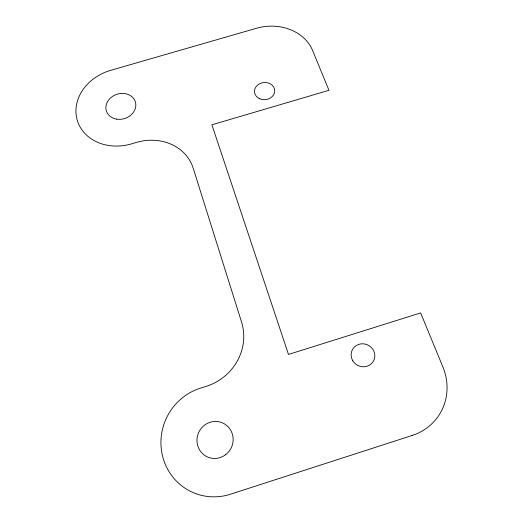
<?xml version="1.0" encoding="UTF-8"?>
<svg xmlns="http://www.w3.org/2000/svg" width="523" height="523" viewBox="0 0 523 523"><rect width="100%" height="100%" fill="white"/><g stroke="black" fill="none" stroke-linecap="round" stroke-linejoin="round"><path stroke-width="0.78" d="M412.307 435.417L230.414 494.228A55.883 54.013 -66.7 0 1 163.026 457.906A55.883 54.013 -66.7 0 1 200.459 388.151L206.108 386.373A52.11 49.522 -30 0 0 241.561 322.07L193.183 168.151A47.691 41.807 -18.7 0 0 136.431 142.419L131.463 143.884A45.606 38.212 -17.4 0 1 77.149 119.904A45.606 38.212 -17.4 0 1 110.693 70.33L256.682 28.222A44.945 37.479 -5.1 0 1 312.571 50.43L328.98 90.296L211.9 124.807L288.493 354.437L420.642 312.931L442.955 367.12A55.464 52.241 35.7 0 1 412.307 435.417M116.662 119.139A15.2 12.729 -17.4 0 0 135.424 102.044A15.2 12.729 -17.4 0 0 110.484 97.971A15.2 12.729 -17.4 0 0 116.662 119.139M225.537 454.775A18.619 17.998 -66.4 0 0 222.602 422.924A18.619 17.998 -66.4 0 0 197.04 442.138A18.619 17.998 -66.4 0 0 225.537 454.775M352.848 360.863A11.97 11.382 26.5 0 0 373.376 361.223A11.97 11.382 26.5 0 0 362.714 343.794A11.97 11.382 26.5 0 0 352.848 360.863M259.735 98.775A10.14 8.597 -5.6 0 0 274.719 90.623A10.14 8.597 -5.6 0 0 259.33 83.889A10.14 8.597 -5.6 0 0 259.735 98.775"/></g></svg>
